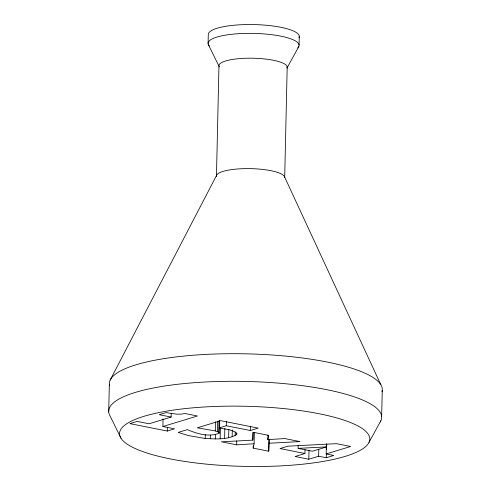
<?xml version="1.0" encoding="UTF-8"?>
<svg xmlns="http://www.w3.org/2000/svg" width="491" height="491" viewBox="0 0 491 491"><rect width="100%" height="100%" fill="white"/><g stroke="black" fill="none" stroke-linecap="round" stroke-linejoin="round"><path stroke-width="0.74" d="M108.714 411.937L109.34 384.336M171.236 413.25L171.15 417.062L149.092 423.776L137.161 421.407L129.876 423.623L167.265 431.049L174.55 428.833L162.889 426.513L163.061 418.897M167.265 431.049L167.351 427.244M208.092 43.576L208.288 34.744A45.51 10.931 1.3 0 1 255.897 24.63A45.51 10.931 1.3 0 1 298.994 37.697M205.201 438.475L188.403 435.578L178.227 432.399L187.335 429.625C197.063 433.725 208.927 437.426 219.195 433.179L218.74 432.24L215.285 430.938L197.308 427.808L220.735 420.677L258.198 428.121L250.324 430.515L226.271 425.74L219.324 427.857C225.124 429.429 232.255 429.159 236.871 433.418L236.687 434.553C227.376 440.089 215.629 438.936 205.201 438.475L205.287 434.664M210.32 438.831L210.406 435.02M215.285 430.938L215.494 421.8M215.328 438.936L215.432 434.369M217.384 431.577L217.611 421.677M218.74 432.24L218.998 420.818M219.195 433.179L219.495 420.241M220.164 438.782L220.404 428.127M224.626 438.371L224.847 428.471M226.271 425.74L226.376 421.174M228.646 437.714L228.837 429.337M232.151 436.837L232.311 429.981M235.152 435.695L235.238 431.89M236.687 434.553L236.723 433.031M254.356 432.325L254.093 443.747L236.68 444.84L236.772 441.035M250.324 430.515L250.41 426.71M236.68 444.84L221.41 441.808L252.822 440.139L252.994 432.522M269.16 439.433L268.749 451.211L253.172 448.117L253.227 445.834M269.074 443.238L300.032 441.593L284.725 438.549L267.822 439.66L267.926 435.094M268.749 451.211L269.025 439.028M287.198 66.997L284.694 177.417A34.131 8.2 1.3 0 0 249.925 168.628A34.131 8.2 1.3 0 0 216.457 176.269L218.961 65.849A34.131 8.2 1.3 0 1 254.663 58.263A34.131 8.2 1.3 0 1 286.99 68.065L298.798 46.528M299.074 45.104L299.271 36.273M326.711 443.846L326.644 446.89L312.429 451.217L298.111 448.375L298.178 445.325M326.374 444.042L326.147 453.942L333.788 455.458L326.276 457.747L318.641 456.231L308.802 459.226L295.085 456.501L304.923 453.506L305.009 449.695M308.802 459.226L309.011 450.087M318.641 456.231L318.794 449.375M326.276 457.747L326.362 453.942M326.466 449.369L326.533 446.325M381.66 416.528L382.286 388.927A136.529 32.799 1.3 0 0 240.246 353.735A136.529 32.799 1.3 0 0 109.585 385.766M252.822 440.139L253.147 432.276L268.724 435.37L267.822 439.66M253.172 448.117L254.093 443.747M110.168 380.065L216.666 175.201M369.017 442.336A125.144 30.061 1.3 0 0 194.62 407.69A125.144 30.061 1.3 0 0 170.42 458.932A125.144 30.061 1.3 0 0 369.017 442.336L380.832 420.799M162.889 426.513L197.443 415.994L185.058 413.532L181.081 414.159L176.441 414.146L166.032 412.618L159.219 414.686L171.15 417.062M326.147 453.942L350.642 446.485L336.47 443.668L287.824 446.19L280.036 448.559L304.923 453.506M298.111 448.375L326.644 446.89M208.589 45.012L219.336 66.929M120.976 438.162L110.217 416.245A136.529 32.799 1.3 0 1 245.144 381.427A136.529 32.799 1.3 0 1 380.169 422.002M284.314 176.337L380.783 384.619M382.268 390.357A136.529 32.799 1.3 0 1 381.992 391.781M209.356 45.964A45.51 10.931 1.3 0 1 253.712 33.406A45.51 10.931 1.3 0 1 297.742 47.915"/></g></svg>
